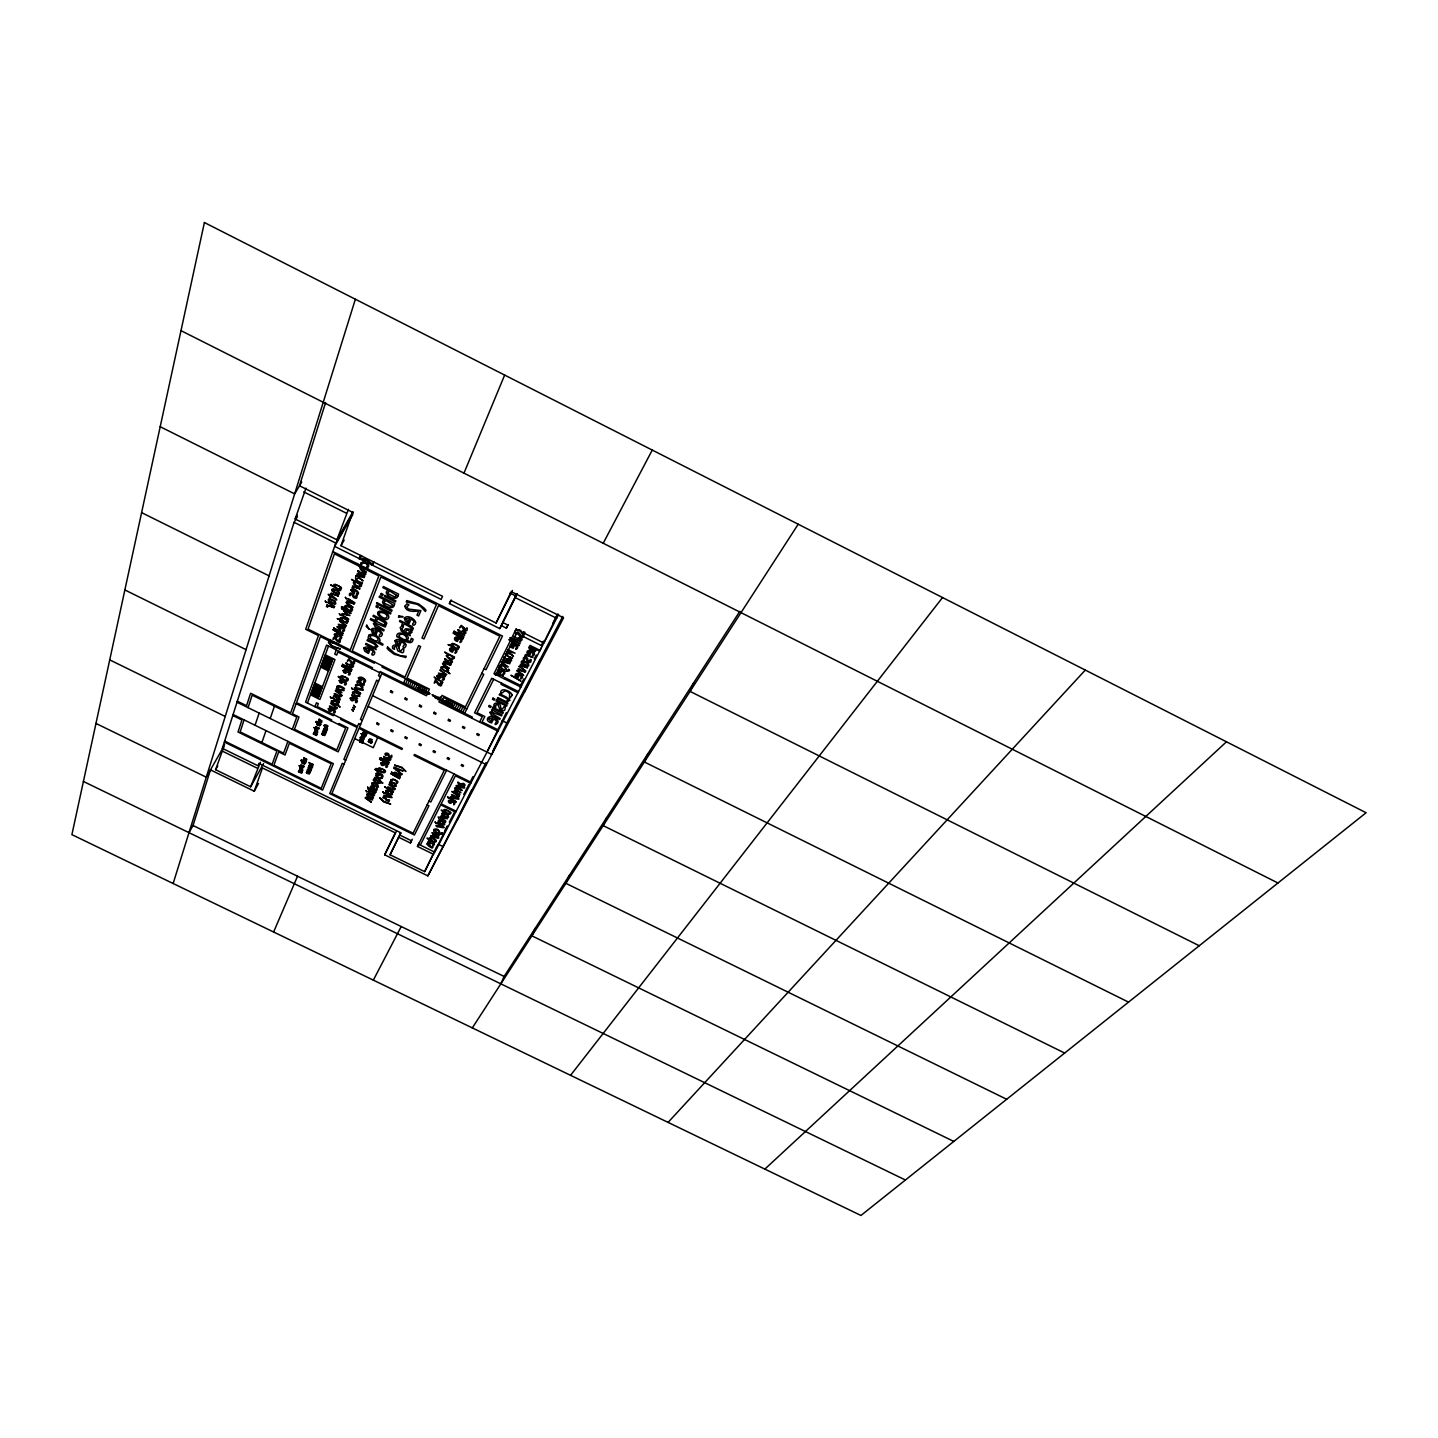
<?xml version="1.0" encoding="UTF-8"?>
<svg xmlns="http://www.w3.org/2000/svg" width="1438" height="1438" viewBox="0 0 1438 1438"><rect width="100%" height="100%" fill="white"/><g stroke="black" fill="none" stroke-linecap="round" stroke-linejoin="round"><path stroke-width="1.5" d="M324.125 725.579C332.897 728.275 324.089 722.901 324.107 725.597M440.28 817.413L441.808 816.658L441.142 815.634L447.56 818.779L438.159 816.964L439.201 819.444L440.621 818.851L445.546 822.554L445.672 820.828L441.089 817.916M173.135 883.507L355.366 299.23M189.007 832.656L193.034 825.52L210.469 769.887L254.238 791.224L258.516 783.458M325.599 402.514L299.499 485.774L352.741 512.395L340.986 545.685L442.527 596.303L441.16 599.43L334.641 546.35L352.831 514.498M263.567 763.506L250.661 786.802L215.592 769.69L223.825 746.879M447.38 826.149L424.659 871.644L390.04 854.765L398.56 837.222L410.423 843.01L411.52 840.799L399.638 834.993L400.735 832.746L258.84 763.398L258.013 765.789L222.369 748.371L294.089 522.318L297.396 516.727M353.011 511.676L336.923 539.825L295.149 518.992L305.97 488.129M528.141 664.572L527.89 665.075A1.833 1.079 26 0 1 526.937 665.345L522.785 663.278A1.815 1.061 26 0 1 522.461 662.379L522.713 661.857A1.815 1.061 26 0 1 523.576 661.75M244.083 719.881L240.164 731.888L283.592 753.153L287.906 741.361M248.073 707.658L252.153 695.201L296.767 717.113L292.291 729.354M255.047 725.255L259.146 713.086M261.896 742.529L266.012 730.63M270.2 718.515L274.478 706.166M250.661 786.802L260.44 762.284M352.921 513.096L335.773 543.097L305.683 629.287L318.445 635.596L290.638 712.889L250.625 693.242L246.563 705.716L237.324 701.187M336.923 539.825L348.409 509.358M254.238 791.224L262.453 767.946L395.234 832.836L384.683 854.819L427.877 875.886L563.588 617.801L511.191 591.611L496.092 623.014L450.777 600.419L449.411 603.547L499.759 628.622L515.972 596.051L510.005 593.067M357.433 563.48L357.145 564.253C362.017 565.44 356.912 570.94 366.348 572.162L360.525 567.633A2.373 1.384 29.6 0 1 361.046 566.896L367.697 568.585M359.176 558.753L360.884 555.374L359.248 558.771L366.348 560.245A9.257 5.41 29.6 0 1 369.207 562.06L372.136 565.206M307.444 703.02L328.529 646.004M336.636 643.181L330.722 642.696A2.373 1.312 29 0 1 329.662 641.69C330.848 635.362 329.787 644.727 334.712 642.247M337.822 643.739L339.152 644.386M314.958 706.723L316.432 702.769L318.319 703.703L317.223 706.597L357.523 726.424L358.709 723.566L360.579 724.5M318.032 698.544L333.041 658.64M336.33 649.868L334.73 654.128L336.69 655.099L337.858 651.971L379.758 672.696M372.55 564.289L372.208 565.224L373.898 561.863L372.55 564.289L366.618 559.508L359.536 557.8M331.207 720.905L331.603 719.863L296.534 702.625L320.404 636.567L374.275 663.206L374.725 662.091M333.652 714.668L333.239 715.711L305.575 702.104L326.57 645.051L372.442 667.717L371.975 668.85M338.667 724.572L339.08 723.53L347.942 727.898L338.182 751.858L237 702.229M341.148 718.353L340.734 719.395L357.109 727.448L343.88 759.408L345.713 760.307M382.544 665.956L382.077 667.088L426.942 689.269L424.947 693.673L380.225 671.582L378.5 675.752L380.441 676.723M273.615 932.004L297.54 876.227M463.971 473.138L504.648 375.084M362.861 730.522L366.87 733.182L365.863 731.996M693.673 682.834L690.042 691.39L1199.238 945.755M647.927 753.692L644.368 761.996L1128.524 1002.124M377.655 737.568L373.269 747.706L354.719 738.593M403.575 683.122L405.498 678.664M606.674 817.575L603.187 825.646L1064.659 1053.047M405.516 684.075L407.457 679.635M407.457 685.045L409.399 680.587M569.286 875.49L565.871 883.327L1006.69 1099.279M409.399 685.998L411.358 681.558M535.242 928.229L531.898 935.85L953.807 1141.43M411.34 686.969L413.299 682.529M413.281 687.921L415.258 683.481M500.837 983.844L504.109 976.456L739.815 611.348M415.223 688.874L417.2 684.452M417.182 689.845L419.141 685.423M419.123 690.797L421.1 686.375M421.064 691.768L423.042 687.346M423.006 692.721L425.001 688.299M432.173 694.68C434.707 694.446 433.665 698.616 432.353 694.752M441.178 682.87L441.502 681.63L436.846 679.203L435.301 679.958L435.876 678.718L434.168 677.046L442.868 682.187L442.239 683.392L440.441 682.816L440.226 685.117L436.685 681.019L434.761 681.109L434.276 683.122C437.943 679.922 435.84 684.668 440.567 685.926A2.984 1.672 27.1 0 0 441.52 685.441L441.772 683.481M445.295 703.757L447.362 699.371M447.236 704.71L449.303 700.342M449.177 705.663L451.262 701.295M451.119 706.615L453.204 702.247M453.042 707.586L455.145 703.218M454.983 708.539L457.086 704.171M541.209 647.891L539.645 651.09L536.59 649.563L534.792 651.648L530.856 650.282L528.681 647.711L530.047 645.392L540.023 650.371M418.566 844.232L434.815 852.177L542.288 646.021L557.764 614.044M492.946 750.942L500.46 735.285M520.898 687.058L493.989 673.703L516.116 629.161L543.852 643.002L558.591 614.439M562.761 616.399L506.841 722.955L491.742 754.429L372.568 695.65M524.385 692.361L539.843 660.078M456.925 709.491L459.028 705.141M401.22 926.539L373.341 980.141M486.997 752.092L506.284 712.691M427.877 875.886L486.044 762.589M457.014 820.451L471.7 789.911M458.866 710.462L460.969 706.094M424.659 871.644L437.116 845.886M499.759 628.622L517.069 593.696M516.817 593.552L502.725 622.492L507.884 625.063L506.374 628.136L501.233 625.566M460.789 711.415L462.91 707.065M462.73 712.367L464.851 708.017M523.738 634.841L524.96 632.361L523.576 631.677C522.048 645.069 518.884 625.404 515.721 634.571C521.023 630.383 516.494 636.728 522.336 637.519A3.128 1.851 26.4 0 0 523.396 636.98L523.738 634.841L522.336 634.194M464.672 713.32L483.761 674.332L481.766 673.344M433.665 854.37L417.451 846.443L419.285 842.668M410.423 843.01L412.275 839.253M516.332 628.694L514.588 632.235L542.288 646.021M398.56 837.222L400.537 833.231M390.04 854.765L400.843 833.051M506.374 628.136L508.117 624.613M471.862 718.227L472.401 717.149L441.43 701.834L443.479 697.448L466.793 708.988M384.683 854.819L396.475 831.164M446.607 770.247L430.807 802.027L428.991 801.146M493.701 679.275L477.039 712.691L484.804 716.537L482.072 721.93L498.483 730.037M495.984 674.692L516.637 633.241M496.092 623.014L512.395 590.425M479.591 722.056L482.305 716.663L474.558 712.817L491.706 678.287L518.525 691.588M417.451 846.443L454.048 773.896M501.646 683.212L501.071 684.344L517.932 692.721M503.965 678.646L504.54 677.496L521.491 685.908M420.327 845.095L440.711 804.831L455.666 812.164M449.411 603.547L451.226 600.059M445.115 830.229L447.146 826.329M449.321 822.141L454.48 812.236M463.755 794.405L468.914 784.501M470.963 780.546L473.03 776.592M519.729 686.825L523.881 678.88M534.235 658.981L536.302 655.009M541.479 645.051L543.546 641.078M552.857 623.175L556.991 615.23M603.223 543.258L652.259 450.058M340.986 545.685L344.185 540.059M215.592 769.69L217.785 765.825M222.369 748.371L224.58 744.471M223.681 746.717L206.299 777.203L95.969 723.44M295.149 518.992L297.342 515.253M301.746 482.018L294.664 493.881L160.193 426.709M517.087 630.491L519.639 629.772M472.329 1027.9L798.216 524.223M367.103 794.046L366.834 794.693A2.804 1.438 26.8 0 0 367.319 795.861L372.298 798.288A2.822 1.438 26.8 0 0 373.467 797.946L372.837 795.681L368.29 793.686M389.896 782.128L389.59 782.793A2.858 1.492 26.7 0 0 390.075 783.98L395.126 786.46A2.858 1.492 26.6 0 0 396.331 786.083L395.72 783.782L391.1 781.751M570.562 1075.318L942.537 597.543M668.077 1122.377L1085.295 670.072M764.854 1169.094L1226.47 741.792M319.074 719L319.218 720.348A1.923 1.025 28.2 0 1 319.038 719.755L322.022 721.157L319.47 719.377M303.975 757.646L304.119 758.922A1.869 0.953 27.9 0 1 303.957 758.365L306.923 759.57L304.353 758.006M360.596 556.362L361.945 556.272M439.615 820.361L444.162 822.374L444.702 824.603A2.822 1.456 25.7 0 1 443.497 824.945L438.518 822.5A2.804 1.456 25.7 0 1 438.069 821.35L438.392 820.721A2.804 1.456 25.7 0 1 439.507 820.541M334.065 589.634L338.2 591.701M523.666 661.588L527.8 663.655A1.833 1.079 26 0 1 528.07 664.716M193.034 825.52L504.109 976.456M83.404 781.463L905.419 1180.005M109.719 659.88L225.245 716.466M371.579 788.33C367.337 785.651 375.264 784.735 374.365 788.527C376.037 791.691 377.313 785.004 377.062 789.929A2.732 1.42 26.8 0 1 376.217 790.343C373.628 791.206 371.849 783.476 371.597 788.294M438.284 844.268L442.185 846.173M224.67 741.091L272.142 764.297L276.905 751.031L238.025 731.996L241.926 720.007L232.776 715.513M224.364 742.062L322.615 790.109L333.382 763.65L233.1 714.506M221.596 750.762L257.186 768.144M471.215 782.344L414.504 754.447L414.018 755.453L444.252 770.319L413.083 833.213L331.908 793.524L358.979 728.365L401.921 749.486L402.37 748.479L359.41 727.34L381.717 673.649L426.385 695.74L429.387 689.126L406.972 678.035L420.651 646.579L418.656 645.59L405.013 677.064L352.22 650.947L380.89 576.98L436.415 604.643L421.981 637.951L423.976 638.939L438.464 605.65L499.867 636.243L465.391 706.921L442.041 695.381L438.967 701.96L497.925 731.115M470.711 783.333L455.397 775.801L441.178 803.878L456.17 811.23M386.175 755.543C381.807 752.757 390.004 751.75 389.033 755.705C390.759 759.012 392.107 752.02 391.801 757.179A2.804 1.492 27 0 1 390.92 757.592C388.224 758.491 386.498 750.456 386.193 755.507M344.077 764.207L342.262 763.326L329.733 793.596L414.414 834.993L428.919 805.801L427.104 804.921M325.276 654.811L334.982 659.611L319.919 699.461L310.482 694.824M378.589 681.163L376.648 680.192L360.435 719.413L362.304 720.33M324.844 655.944L332.609 659.772M324.431 657.058L332.196 660.887M324.017 658.191L331.765 662.019M323.604 659.305L331.351 663.134M323.191 660.437L330.938 664.248M322.777 661.552L330.506 665.363M322.364 662.666L330.093 666.477M321.95 663.781L329.679 667.591M321.537 664.895L329.248 668.706M321.123 666.01L328.835 669.802M320.728 667.106L328.421 670.917M368.11 706.382L486.35 764.657M314.85 683.014L322.472 686.753M124.872 589.957L246.078 649.67M314.455 684.093L322.058 687.831M314.041 685.171L321.645 688.91M313.646 686.25L321.249 689.988M313.25 687.328L320.836 691.067M312.855 688.407L320.44 692.145M312.459 689.485L320.045 693.206M312.064 690.546L319.631 694.284M311.669 691.624L319.236 695.345M311.273 692.685L318.823 696.405M310.878 693.763L318.427 697.484M141.607 512.629L269.086 575.865M502.15 720.636L506.841 722.955M332.825 551.527L502.491 636.045L486.008 669.731L484.013 668.742M303.742 491.886L346.234 513.132M514.894 597.417L556.722 618.322M294.089 522.318L335.773 543.097M180.99 330.65L1277.951 883.004M520.772 630.365L521.563 633.241M367.032 794.207A2.804 1.438 26.8 0 1 368.2 793.866M389.806 782.308A2.858 1.492 26.7 0 1 391.01 781.93M333.993 589.814A1.833 1.043 29.6 0 0 333.149 590.101L333.005 590.479A1.833 1.043 29.6 0 0 333.418 591.413L337.571 593.463A1.833 1.043 29.6 0 0 338.451 593.175L338.649 592.636A1.833 1.043 29.6 0 0 338.146 591.845M352.598 595.53L353.478 597.543L355.923 598.316A3.092 1.762 29.3 0 0 356.876 597.759L357.001 595.62C355.635 593.57 355.348 600.401 353.838 595.709C354.341 592.69 348.14 591.611 349.434 595.422C350.566 597.201 351.321 591.126 352.598 595.53M394.246 768.593L393.778 767.317A1.995 1.043 26.8 0 1 394.821 767.209L403.125 771.074L394.246 768.593M436.936 675.986C438.284 681.163 441.071 676.076 442.85 677.28A2.175 1.222 27.1 0 1 443.425 678.269C440.262 680.587 445.025 681.235 444.378 677.963C443.138 675.842 438.536 673.164 436.936 675.986M459.189 796.149C458.434 801.433 444.144 790.073 456.745 796.778C463.018 796.382 440.909 785.508 459.189 796.149M498.249 670.845L499.813 672.571L500.909 670.378L498.249 670.845M516.871 670.701L523.666 675.357L518.129 671.043A2.301 1.33 26 0 1 518.741 670.36L525.355 672.103L518.183 668.526L518.615 669.623L516.871 670.701M351.537 661.552C352.993 665.938 353.263 659.575 354.575 661.534L354.449 663.511A2.966 1.636 28.5 0 1 353.532 663.996C348.841 662.756 350.728 657.993 347.295 661.228L348.679 658.91L351.537 661.552M399.171 648.268C400.267 655.656 402.316 646.543 403.88 648.915L403.593 651.971A4.512 2.552 28 0 1 402.173 652.744L397.841 650.929L396.187 646.435L394.174 646.92L394.551 649.383L392.628 648.484C390.992 643.433 398.937 644.368 399.171 648.268M454.3 803.213C451.784 807.832 458.578 801.326 451.892 800.535C450.777 799.834 447.793 799.708 448.386 801.721C450.507 805.765 451.82 800.714 453.761 802.35A2.013 1.061 25.7 0 1 454.3 803.213M519.046 666.459L525.859 671.115L520.322 666.783A2.301 1.348 26 0 1 520.916 666.118L527.566 667.843L520.376 664.266L520.808 665.381L519.046 666.459M355.528 685.225L355.689 686.303C356.588 686.681 358.511 683.014 361.441 686.771A1.869 1.025 28.1 0 1 361.837 687.652C359.105 688.982 363.059 690.15 362.861 687.598A2.966 1.618 28.1 0 0 362.017 686.232L357.667 684.093L355.528 685.225M360.039 682.996L360.866 684.83L363.203 685.584A2.93 1.6 28.1 0 0 364.102 685.099L364.245 683.176C362.951 681.253 362.646 687.472 361.226 683.176C361.657 680.48 355.905 679.347 357.037 682.834C358.098 684.488 358.835 678.952 360.039 682.996M360.812 742.17C365.54 745.639 359.374 739.204 359.949 742.35A1.923 1.007 27.5 0 1 359.788 741.774L360.812 742.17M455.882 651.306C452.233 655.872 460.502 651.324 454.911 649.005C450.903 645.033 446.463 650.677 452.503 652.205L453.851 649.311L455.289 650.282A2.211 1.276 27.3 0 1 455.882 651.306M360.83 563.175L360.992 564.415C361.963 564.864 363.94 560.478 367.193 564.757A2.013 1.186 29.6 0 1 367.625 565.763C364.659 567.399 368.991 568.549 368.721 565.655A3.2 1.869 29.6 0 0 367.822 564.109L363.131 561.773L360.83 563.175M460.843 640.539C457.14 645.177 465.517 640.557 459.872 638.202C455.846 634.212 451.352 639.928 457.446 641.474L458.794 638.526L460.25 639.515A2.229 1.294 27.3 0 1 460.843 640.539M394.084 605.452C392.754 611.797 377.098 602.576 384.557 599.826L379.147 597.13L379.578 596.015L394.749 603.565L394.084 605.452M429.782 693.709C424.677 695.525 430.411 693.458 427.967 692.163A2.121 1.186 27.1 0 1 428.884 692.577L429.782 693.709M397.913 595.997C396.564 602.432 380.782 593.121 388.332 590.335L382.868 587.621L383.317 586.488L398.578 594.092L397.913 595.997M434.42 844.034C434.006 846.443 431.22 845.418 433.449 843.836A1.941 0.989 25.6 0 0 432.928 843.01C423.491 846.335 428.991 835.676 434.42 844.034M510.975 645.32L512.557 647.1L513.69 644.835L510.975 645.32M495.445 705.429L495.858 707.28L493.953 706.4C492.605 701.151 501.431 702.769 500.568 706.957C502.293 713.482 503.552 704.099 505.367 706.975L504.882 709.887A4.458 2.534 25.9 0 1 503.39 710.606C497.674 712.511 499.849 701.241 495.445 705.429M515.9 675.033L517.446 676.759L518.579 674.566L515.9 675.033M385.636 798.683L385.959 800.265L388.566 801.361A2.732 1.402 26.6 0 0 389.41 800.984C389.68 797.515 387.02 802.71 385.33 797.245C380.818 796.598 382.903 798.45 385.636 798.683M404.887 606.261C405.893 612.229 414.288 611.635 418.782 610.862L416.966 615.14L418.638 615.967L420.921 610.593L408.572 609.101L406.684 607.07L408.949 604.859L406.882 603.834L404.887 606.261M446.553 702.014C441.448 703.829 447.29 701.744 444.755 700.468A2.121 1.186 26.8 0 1 445.654 700.881L446.553 702.014M527.674 652.061L529.256 653.823L530.424 651.576L527.674 652.061M430.178 845.544C430.645 849.984 433.701 842.866 432.784 847.629A2.66 1.348 25.6 0 1 431.921 847.989C426.637 845.544 424.318 840.763 430.178 845.544M390.92 779.899C391.873 783.458 392.484 777.023 395.881 780.834C397.301 782.362 395.648 785.238 397.913 782.182A2.804 1.474 26.6 0 0 397.122 780.942L392.987 778.929L390.92 779.899M505.385 654.02L506.859 655.944L512.629 657.957C503.642 656.519 506.967 650.21 513.474 656.267L507.92 651.738L515.056 653.158L507.812 649.563L508.261 650.677L506.571 651.72L507.38 653.068L505.385 654.02M524.331 658.748L524.6 660.06L523.27 659.449C522.354 655.764 528.537 656.789 527.872 659.79C529.004 664.392 529.957 657.777 531.215 659.772L530.856 661.84A3.074 1.815 26 0 1 529.795 662.361C525.769 663.727 527.44 655.746 524.331 658.748M496.559 721.804C490.969 728.095 503.354 722.002 495.229 718.569C489.603 712.924 482.737 720.636 491.598 722.972L493.647 718.964L495.733 720.348A3.218 1.798 25.9 0 1 496.559 721.804M509.735 700.234L507.183 702.157L507.83 703.739L497.314 698.526L497.836 697.52L505.691 701.42C512.305 699.623 500.37 695.525 499.202 694.824L499.705 693.817L506.553 697.214L509.735 700.234M420.345 689.072C418.853 692.936 414.737 684.039 420.345 689.072M503.821 672.822C499.975 677.28 508.513 672.93 502.905 670.539C499.004 666.621 494.312 672.121 500.388 673.703L501.826 670.845L503.264 671.816A2.211 1.276 26.3 0 1 503.821 672.822M516.655 647.352C512.665 651.971 521.437 647.477 515.739 644.997C511.766 640.971 506.949 646.651 513.15 648.268L514.624 645.303L516.08 646.291A2.247 1.33 26.4 0 1 516.655 647.352M464.097 627.669C464.654 632.792 466.307 626.501 467.35 628.1L467.08 630.221A3.092 1.815 27.4 0 1 466.056 630.779C460.304 630.024 464.618 623.679 459.513 627.849L461.185 625.368L464.097 627.669M512.126 695.219C507.344 702.175 510.418 695.776 509.465 693.458C504.037 687.382 502.779 694.608 500.712 693.224C499.993 687.184 508.764 690.42 510.957 693.116A4.566 2.624 26 0 1 512.108 695.219M419.788 688.784L417.937 688.137L419.788 688.784M437.386 697.502C435.858 701.349 431.813 692.487 437.386 697.502M521.491 677.01C517.554 681.468 526.2 677.154 520.592 674.728C516.709 670.809 511.91 676.273 518.022 677.873L519.495 675.033L520.933 676.004A2.211 1.294 26 0 1 521.491 677.01M454.031 658.209L452.287 659.557L447.775 657.795L446.211 655.71L447.829 654.542L444.594 652.079L454.534 657.004L454.031 658.209M411.34 639.317L410.19 641.438L406.577 640.323C413.964 636.171 395.504 628.442 396.87 636.782C400.016 637.16 412.167 648.035 413.137 639.191L411.25 638.256L411.34 639.317M533.372 654.074C529.292 658.676 538.172 654.254 532.473 651.738C528.519 647.729 523.612 653.373 529.831 654.991L531.359 652.043L532.815 653.032A2.247 1.33 26 0 1 533.372 654.074M448.89 702.984C442.005 703.344 453.401 705.051 447.146 702.193A2.013 1.114 26.8 0 1 448.045 702.391L448.89 702.984M452.718 705.087C451.137 708.916 447.182 700.072 452.718 705.087M436.828 697.214L434.977 696.567L436.828 697.214M452.161 704.782L450.31 704.135L452.161 704.782M327.576 606.818C324.107 606.8 329.248 604.949 326.821 604.859L334.227 607.681L328.889 605.883L327.576 606.818M331.747 595.206C328.241 595.188 333.436 593.301 330.992 593.211L338.451 596.051L333.077 594.254L331.747 595.206M335.971 599.502C339.458 602.127 331.459 593.678 328.134 594.379L329.931 596.141L329.446 597.489L330.452 597.974L330.938 596.644L335.971 599.502M441.933 832.782C439.237 836.539 440.352 826.778 433.988 829.349A3.164 1.636 25.7 0 0 433.827 830.607C432.173 834.004 446.247 835.55 441.933 832.782M353.245 588.088C349.686 588.088 354.97 586.183 352.49 586.075L360.039 588.951L354.593 587.135L353.245 588.088M355.528 689.179C348.427 684.326 376.307 693.044 355.528 689.179M363.508 739.851L361.657 737.442C368.398 741.9 359.824 734.962 361.19 737.209L359.913 737.55L360.489 738.88L363.508 739.851M369.764 739.581C367.571 737.478 376.738 741.217 369.764 739.581M385.096 622.87L384.306 624.308L385.923 625.099L386.822 623.175L385.492 621.378L373.413 615.23L372.981 616.309L376.073 617.837L375.282 619.832L376.792 620.569L377.565 618.592L385.096 622.87M374.311 793.219C378.877 795.645 364.227 785.49 368.919 790.289L368.47 791.331L369.818 790.72L374.311 793.219M508.71 669.335C505.673 674.674 507.416 661.84 499.741 665.435A3.577 2.067 26.3 0 0 499.489 667.034L498.842 667.574C500.478 672.768 512.971 671.582 508.71 669.335M384.845 796.508C378.284 792.086 404.114 800.409 384.845 796.508M302.142 770.409L300.668 770.409L302.142 770.409M339.494 640.521C338.002 643.793 333.958 632.361 333.059 639.551C336.528 636.207 334.569 641.114 339.35 642.373A2.984 1.672 28.9 0 0 340.249 641.851L340.357 639.82L339.044 639.173L339.494 640.521M411.627 628.047L410.819 629.485L412.436 630.293L413.371 628.37L412.059 626.555L399.944 620.389L399.494 621.468L402.604 622.996L401.777 624.991L403.287 625.728L404.114 623.75L411.627 628.047M305.899 760.63L304.425 760.612L305.899 760.63M339.476 698.455C338.02 701.474 334.155 690.761 333.274 697.466C336.528 694.482 334.82 698.922 339.35 700.18A2.876 1.546 28.2 0 0 340.213 699.713L339.044 697.196L339.476 698.455M317.043 732.499L315.533 732.499L317.043 732.499M321.034 722.11L319.506 722.128L321.034 722.11M300.74 765.214C296.12 769.024 310.662 766.742 300.74 765.214M315.659 727.035C310.86 731.133 325.941 728.509 315.659 727.035M364.587 573.672L363.203 574.841L361.172 573.834L362.628 572.36L364.587 573.672M352.31 665.632L351.016 666.657C346.81 666.064 351.411 662.774 352.31 665.632M307.373 769.905L307.139 771.361L310.087 772.979L307.534 771.038L310.59 771.721L307.912 770.085L310.968 770.75L307.373 769.905M308.397 767.263L308.145 768.737L311.129 770.355L308.559 768.413L311.615 769.096L308.936 767.443L311.992 768.126L308.397 767.263M426.008 692.703L424.605 691.642L426.008 692.703M368.811 635.29L368.074 638.041L382.58 645.231L383.011 644.188L378.751 641.528A4.494 2.534 28.5 0 0 380.063 640.503C379.74 636.261 372.19 632.414 368.811 635.29M322.669 731.385L322.4 732.931L325.437 734.602L322.813 732.589L325.959 733.272L323.226 731.565L326.372 732.248L322.741 731.259M323.748 728.599L323.478 730.144L326.534 731.816L323.909 729.803L327.055 730.486L324.305 728.778L327.469 729.461L323.748 728.599M431.598 836.988C425.181 832.692 450.705 840.924 431.598 836.988M436.918 826.616C430.429 822.266 456.241 830.553 436.918 826.616M336.834 686.681C338.2 688.766 335.917 687.741 336.061 689.665C340.285 693.655 346.145 693.871 337.409 690.024C353.91 690.887 334.209 691.049 339.152 686.573C351.933 693.296 338.056 682.511 336.834 686.681M356.049 575.811C354.827 578.759 355.438 582.102 362.124 583.397L362.412 582.642C353.622 581.347 356.193 574.607 363.077 580.862L357.307 576.207L364.317 577.555L357.001 573.924L357.523 575.074L356.049 575.811M442.778 701.007L441.394 699.947L442.778 701.007M332.322 701.492C338.919 709.653 338.505 699.12 332.322 701.492M360.255 585.212L360.021 585.985A1.923 1.114 29.4 0 1 359.176 586.309C352.454 585.751 354.197 578.633 360.255 585.212M451.442 798C444.773 793.524 471.394 801.955 451.442 798M301.225 765.501L303.616 766.598L301.279 765.411M334.712 585.787C341.777 594.973 341.507 582.911 334.712 585.787M457.122 786.892C450.4 782.362 477.326 790.846 457.122 786.892M352.544 692.523C353.892 694.608 351.591 693.583 351.717 695.507C355.959 699.479 361.819 699.695 353.083 695.848C369.638 696.747 349.847 696.837 354.88 692.415C367.661 699.138 353.784 688.389 352.544 692.523M316.144 727.322L318.625 728.455L316.198 727.233M341.435 588.304L340.429 590.623L330.614 584.889L333.742 586.434A3.685 2.103 29.7 0 1 333.85 584.763A3.182 1.815 29.7 0 1 335.126 584.295L340.842 587.01A2.606 1.492 29.6 0 1 341.435 588.304M341.435 618.753C348.356 627.669 348.104 616.039 341.435 618.753M345.821 606.944C352.795 615.967 352.562 604.158 345.821 606.944M410.154 631.731L408.05 633.367L405.067 631.893L407.296 629.826L410.154 631.731M348.032 621.234L347.025 623.481L337.139 618.574L340.482 619.383A3.613 2.031 29.1 0 1 340.572 617.765A3.11 1.762 29.2 0 1 341.831 617.333L347.439 619.994A2.552 1.438 29.1 0 1 348.032 621.234M389.716 759.03L388.44 759.911C384.431 759.318 388.889 756.424 389.716 759.03M352.472 609.442L351.447 611.725L341.489 606.764L344.85 607.591A3.649 2.067 29.2 0 1 344.958 605.955A3.146 1.78 29.3 0 1 346.234 605.506L351.879 608.184A2.57 1.456 29.2 0 1 352.472 609.442M370.357 636.261L370.411 637.933C379.938 645.662 380.675 636.171 371.885 635.488A2.714 1.528 28.5 0 0 370.573 635.902L370.357 636.261M496.613 675.159C492.982 675.015 498.573 673.433 496.02 673.254L503.48 676.094L498.087 674.278L496.613 675.159M353.442 582.839C353.712 586.848 362.196 589.059 361.729 584.457L351.573 579.406L354.916 581.959L353.442 582.839M341.831 677.028C348.535 685.423 348.23 674.566 341.831 677.028M380.153 782.793L376.666 783.351L373.197 780.169L374.096 778.623L382.975 782.973L380.153 782.793M329.518 600.077L329.464 600.365A1.815 1.025 29.6 0 0 329.877 601.282L334.011 603.331A1.815 1.043 29.5 0 0 334.856 603.043L335.054 602.504A1.815 1.043 29.5 0 0 334.623 601.569L330.506 599.538A1.833 1.043 29.6 0 0 329.662 599.826L329.518 600.077M348.194 679.437C347.942 685.333 331.998 672.822 340.896 677.604A3.487 1.905 28.4 0 1 341.004 676.094A3.002 1.636 28.4 0 1 342.226 675.698L347.637 678.269A2.463 1.348 28.4 0 1 348.194 679.437M392.52 604.661L392.161 605.811A2.858 1.654 28.7 0 1 390.848 606.279L384.719 603.385A2.175 1.258 28.8 0 1 384.09 602.127L386.103 600.581L392.52 604.661M302.663 770.606C298.583 771.253 298.547 767.748 302.663 770.606M306.438 760.81C302.304 761.439 302.286 757.952 306.438 760.81M338.541 703.847L338.469 704.171A2.858 1.528 28.2 0 1 337.66 704.782L340.141 707.083L331.459 702.05A3.361 1.798 28.2 0 1 331.531 700.594L335.539 701.043L338.541 703.847M396.331 595.206L395.953 596.375A2.876 1.672 28.8 0 1 394.641 596.842L388.476 593.93A2.193 1.276 28.9 0 1 387.847 592.654L389.878 591.09L396.331 595.206M399.225 634.967L399.243 636.674C411.286 645.914 406.523 630.958 399.225 634.967M312.064 766.76L309.565 765.681L312.064 766.76M317.6 732.679C313.376 733.47 313.358 729.677 317.6 732.679M328.475 599.556L328.385 600.006A3.164 1.798 29.5 0 0 328.96 601.444L334.551 604.23A3.164 1.798 29.5 0 0 335.827 603.69L335.072 600.886L329.967 598.639A3.2 1.815 29.6 0 0 328.691 599.179L328.475 599.556M332.016 589.67L331.926 590.119A3.182 1.815 29.6 0 0 332.502 591.575L338.128 594.379A3.2 1.815 29.6 0 0 339.422 593.84L338.649 591L333.526 588.735A3.218 1.833 29.6 0 0 332.232 589.274L332.016 589.67M321.591 722.307C317.672 724.482 316.522 718.605 321.591 722.307M525.931 656.519C522.246 656.429 527.908 654.703 525.337 654.56L532.959 657.454L527.44 655.602L525.931 656.519M309.098 765.447L312.495 767.101L309.098 765.447M357.9 570.922L358.583 573.313L364.713 576.494L364.227 575.362L365.755 574.391A2.481 1.438 29.5 0 0 365.468 573.097L365.198 572.755A2.804 1.636 29.5 0 0 363.94 571.857C358.368 574.104 360.183 570.347 357.9 570.922M451.208 661.588L449.77 662.63C445.403 662.037 450.364 658.64 451.208 661.588M301.998 772.35L301.567 773.231L298.385 771.667L301.423 772.296L298.888 770.337L301.998 772.35M309.727 763.848L312.819 766.005L310.266 764.027L313.358 764.657L308.864 762.464L309.727 763.848M346.019 663.026C346.109 666.855 352.616 669.389 353.424 666.297A2.337 1.294 28.5 0 0 353.155 665.129L352.885 664.823A2.642 1.456 28.5 0 0 351.699 663.996C346.576 665.83 348.086 662.612 346.019 663.026M346.216 602.36L347.295 604.409L353.083 607.393L347.367 603.007A2.301 1.312 29.3 0 1 347.888 602.306L354.359 603.996L347.169 600.419L347.69 601.551L346.216 602.36M464.618 632.54L463.144 633.637L461.131 632.63L462.712 631.246L464.618 632.54M316.881 734.548L316.432 735.483L313.142 733.865L316.288 734.494L313.682 732.445L316.881 734.548M204.394 222.531L71.9 834.651L860.931 1215.47L1366.1 812.74L204.394 222.531M300.254 767.892L300.973 768.737L300.254 767.892M302.178 762.841L302.915 763.704L302.232 762.751M346.414 625.602L344.886 626.68L345.408 627.777L338.325 624.272L345.138 625.512L339.548 620.946L346.414 625.602M379.362 613.325L379.273 613.756A2.732 1.564 28.7 0 0 379.866 615.14C387.074 622.996 391.064 613.271 380.908 612.516A2.75 1.582 28.7 0 0 379.596 612.965L379.362 613.325M302.699 769.024L299.805 767.676L302.699 769.024M379.362 769.006C385.743 776.718 385.492 766.921 379.362 769.006M304.64 763.991L301.818 762.482L304.64 763.991M335.342 634.805L336.923 636.782L337.732 634.589L335.342 634.805M379.219 782.308C378.536 784.753 371.867 780.78 375.444 779.989L379.219 782.308M315.12 729.857L315.857 730.738L315.12 729.857M338.128 627.292L339.71 629.287L340.536 627.076L338.128 627.292M317.169 724.5C317.51 726.46 318.966 723.512 317.169 724.5M306.833 772.637L307.552 773.5L306.833 772.637M337.085 707.766C336.115 712.835 321.968 701.402 334.695 708.233C339.961 707.154 321.141 697.754 337.085 707.766M366.151 733.793L363.58 732.661L366.151 733.793M385.438 771.325C385.024 776.646 370.015 764.98 378.464 769.51A3.307 1.726 26.9 0 1 378.589 768.162A2.84 1.492 26.9 0 1 379.776 767.838L384.935 770.265A2.337 1.222 26.9 0 1 385.438 771.325M437.997 835.154L436.721 835.945C432.856 835.352 437.224 832.728 437.997 835.154M334.353 634.356C335.072 639.748 338.595 635.254 340.087 635.991A2.193 1.222 29 0 1 340.698 637.016C338.128 639.065 341.651 640.198 341.777 637.178C340.824 634.733 336.456 632.127 334.353 634.356M317.636 731.025L314.652 729.641L317.636 731.025M319.703 725.687L316.702 724.303L319.703 725.687M309.278 773.788L306.384 772.44L309.278 773.788M341.956 695.363C340.986 700.504 326.696 688.928 339.548 695.848C344.868 694.734 325.851 685.189 341.956 695.363M337.139 626.842L340.357 630.419L341.453 627.525L342.891 628.496A2.193 1.24 29 0 1 343.52 629.502C340.914 631.606 344.455 632.738 344.599 629.682C343.646 627.22 339.242 624.595 337.139 626.842M351.861 590.353L353.46 592.438L354.323 590.101L351.861 590.353M377.799 612.552L377.655 613.217A4.763 2.732 28.7 0 0 378.464 615.392C388.961 626.357 394.407 612.426 380.135 611.186A4.799 2.75 28.7 0 0 378.14 611.977L377.799 612.552M322.076 734.279L322.813 735.178L322.076 734.279M371.723 741.613L369.153 740.498L371.723 741.613M426.619 692.972C420.669 693.332 426.655 688.371 426.619 692.972M350.836 589.904L354.125 593.624L355.258 590.569L356.75 591.575A2.247 1.294 29.4 0 1 357.379 592.636C354.683 594.829 358.35 595.997 358.493 592.798C357.559 590.227 352.975 587.513 350.836 589.904M324.934 726.945L325.671 727.862L324.988 726.855M329.266 709.132L330.758 710.965L331.531 708.988L329.266 709.132M324.593 735.465L321.609 734.081L324.593 735.465M441.915 667.825C445.097 674.62 450.633 668.149 442.976 667.322A1.798 1.025 27.2 0 0 442.077 667.591L441.915 667.825M328.313 708.7C329.014 713.643 332.34 709.581 333.778 710.3A2.085 1.114 28.2 0 1 334.371 711.235C331.926 713.068 335.252 714.183 335.396 711.415C334.407 709.15 330.381 706.723 328.313 708.7M327.469 728.149L324.467 726.747L327.469 728.149M340.177 680.947L341.705 682.852L342.514 680.785L340.177 680.947M373.485 623.481L375.048 626.501L383.676 630.94L384.108 629.88L375.21 624.452A3.433 1.959 28.6 0 1 376.001 623.409L385.258 627.022L385.69 625.943L370.752 618.538L370.339 619.616L375.731 622.294L373.485 623.481M453.006 657.687L452.736 658.424A1.869 1.079 27.2 0 1 451.856 658.694C445.151 658.083 447.254 651.396 453.006 657.687M344.059 670.917L345.605 672.84L346.414 670.755L344.059 670.917M463.863 784.824L462.515 785.687C458.47 785.094 463.072 782.236 463.863 784.824M339.224 680.516C339.907 685.638 343.34 681.396 344.796 682.133A2.121 1.15 28.4 0 1 345.39 683.104C342.873 685.009 346.288 686.16 346.432 683.284C345.479 680.929 341.291 678.448 339.224 680.516M363.095 732.427L366.618 734.153L363.095 732.427M343.089 670.485C343.772 675.68 347.241 671.366 348.715 672.121A2.139 1.168 28.4 0 1 349.326 673.092C346.774 675.051 350.207 676.184 350.369 673.272C349.416 670.881 345.192 668.382 343.089 670.485M400.339 627.687L401.274 631.084L410.243 635.74L409.542 634.104L411.969 632.343A3.631 2.085 28.1 0 0 411.502 630.923L411.106 630.437A4.098 2.355 28.1 0 0 409.273 629.125L405.624 628.73L403.629 631.174L401.759 629.107L403.485 626.896L401.651 625.979L400.339 627.687M367.84 794.801C371.777 801.182 375.156 793.902 367.84 794.801M377.691 646.435L375.372 647.999L376.127 649.616L365.576 644.404L365.989 643.361L373.862 647.262C380.153 645.177 368.146 641.366 367.085 640.575L367.499 639.515L375.354 643.451L377.691 646.435M368.667 740.246L372.172 741.972L368.667 740.246M372.748 783.746C376.648 790.217 380.189 782.847 372.748 783.746M351.196 698.67L352.705 700.54L353.514 698.526L351.196 698.67M443.407 701.259C437.853 702.193 442.724 696.351 443.407 701.259M434.707 830.139C440.459 837.311 440.549 828.18 434.707 830.139M365.216 648.844L367.517 651.809L368.829 648.556L365.216 648.844M510.328 660.06L508.818 661.121L506.823 660.132L508.441 658.784L510.328 660.06M350.243 698.239C350.908 703.29 354.341 699.12 355.779 699.857A2.103 1.132 28 0 1 356.372 700.809C353.856 702.679 357.235 703.811 357.415 700.989C356.444 698.652 352.328 696.226 350.243 698.239M359.356 678.323L360.884 680.228L361.711 678.143L359.356 678.323M372.622 630.15L374.959 633.169L376.289 629.844L372.622 630.15M363.724 648.179L364.731 651.162L368.47 653.481L370.177 649.239L372.334 650.659A3.271 1.833 28.4 0 1 373.233 652.169C369.278 655.189 374.563 656.932 374.851 652.439C373.449 648.736 366.906 644.907 363.724 648.179M358.386 677.891C359.033 683.05 362.556 678.754 364.012 679.509A2.139 1.168 28.1 0 1 364.605 680.48C362.034 682.421 365.468 683.571 365.665 680.659C364.713 678.269 360.489 675.806 358.386 677.891M520.79 639.281L519.244 640.395L517.231 639.389L518.866 637.987L520.79 639.281M371.112 629.485L372.136 632.522L375.911 634.877L377.673 630.527L379.848 631.965A3.307 1.869 28.5 0 1 380.764 633.511C376.72 636.657 382.059 638.382 382.4 633.781C381.016 630.006 374.329 626.105 371.112 629.485M383.712 756.532C383.802 760.109 389.914 762.374 390.777 759.641A2.211 1.168 27 0 0 390.525 758.599L390.291 758.311A2.517 1.33 27 0 0 389.159 757.538C384.288 759.048 385.672 756.244 383.712 756.532M452.449 644.835C459.189 653.769 459.477 642.139 452.449 644.835M371.813 783.297L371.723 783.656A2.84 1.474 26.9 0 0 372.208 784.842L377.241 787.305A2.84 1.474 26.8 0 0 378.428 786.928L377.799 784.645L373.197 782.631A2.858 1.492 26.9 0 0 372.011 782.991L371.813 783.297M386.822 791.206C390.741 797.659 394.228 790.289 386.822 791.206M390.633 782.901C394.569 789.426 398.092 781.948 390.633 782.901M459.171 647.352L457.967 649.563L447.991 644.619L451.406 645.446A3.631 2.103 27.3 0 1 451.622 643.847A3.128 1.815 27.3 0 1 452.97 643.415L458.632 646.093A2.57 1.492 27.3 0 1 459.171 647.352M454.696 788.401L455.361 789.857L453.869 791.367L459.908 794.693L454.768 791.098L456.044 790.325L460.915 792.733L455.864 789.3L457.014 788.366C469.417 794.765 456.08 784.717 454.696 788.401M365.306 797.982L371.381 802.242L366.331 798.539A2.031 1.043 26.8 0 1 366.798 798.018L367.535 797.856C379.524 804.13 366.528 794.136 365.306 797.982M448.476 670.288L448.386 670.647A2.984 1.69 27.2 0 1 447.47 671.312L449.968 673.757L440.945 668.454A3.523 1.995 27.2 0 1 441.124 666.89L445.438 667.322L448.476 670.288M360.471 739.995C360.794 741.936 362.304 739.006 360.471 739.995M362.142 736.022C362.466 737.964 363.994 735.034 362.142 736.022M363.005 741.181L360.003 739.779L363.005 741.181M364.695 737.209L361.675 735.807L364.695 737.209M500.532 666.405C506.715 675.087 507.416 663.709 500.532 666.405M396.421 641.312L398.721 644.314L400.124 641.006L396.421 641.312M385.887 790.738L385.797 791.098A2.822 1.474 26.6 0 0 386.283 792.284L391.298 794.729A2.84 1.474 26.6 0 0 392.484 794.369L391.873 792.104L387.289 790.073A2.858 1.492 26.6 0 0 386.085 790.451L385.887 790.738M405.84 618.7L408.176 621.791L409.596 618.376L405.84 618.7M394.911 640.647L395.899 643.667L399.674 646.021L401.49 641.69L403.665 643.146A3.307 1.887 28.1 0 1 404.563 644.673C400.465 647.747 405.822 649.509 406.199 644.943C404.833 641.132 398.164 637.304 394.911 640.647M404.312 618.016L405.282 621.144L409.111 623.535L410.998 619.059L413.191 620.533A3.361 1.941 28.2 0 1 414.108 622.115C409.902 625.296 415.366 627.076 415.78 622.384C414.432 618.484 407.583 614.565 404.312 618.016M430.375 838.642C436.487 845.886 436.361 836.79 430.375 838.642M436.271 840.888C435.696 845.814 421.316 834.741 429.477 839.073A3.2 1.636 25.7 0 1 429.638 837.833A2.75 1.402 25.7 0 1 430.807 837.563L435.804 839.9A2.265 1.15 25.6 0 1 436.271 840.888M444.719 658.892L445.277 661.121L451.208 664.194L450.759 663.134L452.341 662.253A2.391 1.366 27.2 0 0 452.107 661.067L451.856 660.743A2.714 1.546 27.2 0 0 450.651 659.898C445.133 661.804 447.074 658.37 444.719 658.892M444.719 810.601C450.921 818.114 450.903 808.641 444.719 810.601M377.098 773.842L378.536 775.585L379.344 773.752L377.098 773.842M381.663 763.578L383.101 765.34L383.928 763.488L381.789 763.38M457.985 629.79L458.542 632.091L464.6 635.236L464.15 634.14L465.768 633.223A2.445 1.42 27.3 0 0 465.553 631.983L465.301 631.659A2.768 1.618 27.3 0 0 464.079 630.779C458.345 632.828 460.304 629.305 457.985 629.79M450.759 812.901C450.148 818.024 435.444 806.628 443.803 811.068A3.271 1.708 25.7 0 1 443.983 809.774A2.822 1.474 25.7 0 1 445.187 809.486L450.292 811.877A2.301 1.204 25.7 0 1 450.759 812.901M376.181 773.428C376.756 778.102 380.117 774.273 381.501 775.01A2.013 1.061 26.9 0 1 382.077 775.891C379.614 777.545 382.814 778.695 383.065 776.089C382.095 773.878 378.248 771.649 376.181 773.428M380.746 763.165C381.304 767.892 384.701 764.027 386.103 764.764A2.031 1.061 26.9 0 1 386.678 765.663C384.18 767.335 387.415 768.485 387.685 765.843C386.714 763.596 382.814 761.349 380.746 763.165M395.126 788.725C394.03 793.291 380.531 782.578 392.772 789.085C398.074 788.33 379.686 779.072 395.126 788.725M401.975 773.986C400.86 778.659 387.182 767.784 399.566 774.381C404.869 773.68 386.624 764.315 401.975 773.986M442.58 663.493L443.569 665.452L449.267 668.382L443.731 664.122A2.265 1.294 27.2 0 1 444.288 663.457L450.759 665.165L443.659 661.642L444.144 662.72L442.58 663.493M446.607 674.53L444.989 675.554L445.456 676.615L438.428 673.128L445.331 674.422L439.884 669.946L446.607 674.53M439.093 821.458C442.94 827.839 446.517 820.577 439.093 821.458M438.051 676.058L439.543 678.017L440.513 675.878L438.051 676.058M442.94 813.944C446.787 820.379 450.418 813.045 442.94 813.944M432.191 832.746C432.263 836.143 438.087 838.192 439.003 835.748A2.139 1.096 25.6 0 0 438.806 834.777L438.572 834.525A2.409 1.24 25.6 0 0 437.494 833.788C433.108 834.849 433.593 832.872 432.191 832.746M450.4 649.041L451.909 651.054L452.916 648.844L450.4 649.041M455.325 638.274L456.835 640.305L457.859 638.059L455.325 638.274M535.655 649.706L535.331 650.461A1.887 1.114 26 0 1 534.361 650.731L530.047 647.729L531.467 647.01L535.655 649.706M442.005 813.495L441.897 813.836A2.822 1.474 25.7 0 0 442.347 815.004L447.362 817.467A2.84 1.474 25.7 0 0 448.584 817.108L448.045 814.861L443.461 812.847A2.858 1.492 25.7 0 0 442.221 813.189L442.005 813.495M457.823 782.326C457.787 785.921 463.953 788.078 464.905 785.454A2.229 1.186 25.7 0 0 464.708 784.411L464.474 784.123A2.517 1.348 25.7 0 0 463.36 783.351C458.327 784.806 459.836 782.056 457.823 782.326M503.731 657.328L504.235 659.575L510.238 662.702L509.825 661.624L511.479 660.743A2.427 1.42 26.3 0 0 511.299 659.521L511.047 659.197A2.75 1.6 26.3 0 0 509.825 658.316C504.073 660.258 506.176 656.753 503.731 657.328M514.085 636.513L514.588 638.832L520.682 642.013L520.268 640.899L521.958 639.982A2.463 1.456 26.4 0 0 521.778 638.742L521.527 638.4A2.786 1.654 26.4 0 0 520.286 637.519C514.355 639.586 516.476 636.027 514.085 636.513M501.377 661.983L502.311 663.979L508.099 666.962L502.527 662.63A2.301 1.33 26.3 0 1 503.12 661.947L509.735 663.691L502.563 660.114L503.012 661.21L501.377 661.983M489.927 712.367L491.293 715.189L499.669 719.485L500.172 718.515L491.598 713.284A3.343 1.887 26 0 1 492.461 712.349L501.538 715.89L502.042 714.92L491.616 709.743L492.263 711.307L489.927 712.367M428.614 841.841L429.962 843.477L430.825 841.787L428.614 841.841M521.491 661.588L521.347 662.019A3.182 1.851 26 0 0 521.796 663.439L527.404 666.225A3.182 1.869 26 0 0 528.825 665.74L528.357 662.99L523.198 660.707A3.218 1.887 26 0 0 521.76 661.21L521.491 661.588M449.303 801.146L450.687 802.871L451.604 801.074L449.303 801.146M488.596 718.515L490.753 721.355L492.317 718.299L488.596 718.515M334.443 553.864L308.056 629.089L350.261 649.976L378.823 575.955L334.443 553.864M325.276 601.084L326.246 602.522L325.276 601.084M327.72 602.342L334.605 606.62L327.72 602.342M278.72 751.912L273.921 765.178L321.213 788.312L331.171 763.74L289.362 743.248L285.03 755.004L278.72 751.912M296.156 703.667L292.489 713.805L298.996 717.005L294.502 729.246L336.762 749.971L345.659 728.005L296.156 703.667M328.439 642.157L332.843 646.92L340.429 649.077C338.343 647.477 330.614 646.866 328.511 642.193M333.023 629.718L342.586 635.272L333.023 629.718M333.67 627.975L343.233 633.529L333.67 627.975M339.368 613.667L340.321 615.105L339.368 613.667M341.471 607.968L342.424 609.406L341.471 607.968M345.39 597.345L346.342 598.801L345.39 597.345M341.795 614.925L348.643 619.167L341.795 614.925M342.28 613.613L349.973 615.644L343.43 610.503L348.212 615.194L342.28 613.613M343.898 609.227L350.782 613.487L343.898 609.227M347.834 598.603L354.773 602.917L347.834 598.603M299.158 765.735L300.722 766.814L299.158 765.735M301.081 760.666L305.449 763.165L301.081 760.666M301.351 759.947L305.737 762.428L301.351 759.947M314.005 727.592L315.605 728.724L314.005 727.592M316.054 722.218L320.548 724.806L316.054 722.218M316.342 721.463L320.836 724.033L316.342 721.463M341.813 666.028L351.178 671.438L341.813 666.028M342.46 664.356L351.825 669.784L342.46 664.356M330.363 696.873L331.261 698.185L330.363 696.873M332.663 698.059L339.17 702.032L332.663 698.059M366.762 625.206L366.223 626.591L369.404 629.359L366.762 625.206M376.954 602.702L376.522 603.798L391.621 611.312L392.053 610.215L376.954 602.702M376.468 605.65L375.983 606.89L377.87 607.825L378.356 606.584L376.468 605.65M381.25 593.463L380.746 594.739L382.652 595.674L383.155 594.415L381.25 593.463M380.135 607.555L379.704 608.651L390.525 614.026L390.956 612.93L380.135 607.555M384.953 595.404L384.503 596.518L395.414 601.929L395.863 600.832L384.953 595.404M351.735 688.101L352.634 689.431L351.735 688.101M354.054 689.305L360.614 693.314L354.054 689.305M351.951 709.545L353.353 711.199L351.951 709.545M352.813 707.46L354.197 709.114L352.813 707.46M353.658 705.357L355.042 707.011L353.658 705.357M399.027 615.877L398.452 617.297L403.071 616.65L399.027 615.877M387.595 647.028L387.074 648.304L388.745 650.156L394.12 654.236L405.714 657.526L406.253 656.267L400.393 655.674L394.443 653.194L387.703 647.082M406.72 600.599L406.253 602.001L416.84 604.23A13.643 7.927 28.3 0 1 421.064 606.89L425.396 611.527L425.972 610.179L424.282 608.238L418.746 603.96L406.72 600.599M361.082 733.74L365.576 736.31L361.082 733.74M362.718 733.614L365.899 735.555L362.718 733.614M368.272 741.433L371.471 743.356L368.272 741.433M377.133 722.919L376.702 723.961L378.571 724.878L379.021 723.835L377.133 722.919M390.848 690.851L390.381 691.948L392.304 692.9L392.772 691.804L390.848 690.851M391.262 729.875L390.812 730.917L392.7 731.834L393.149 730.792L391.262 729.875M405.3 698.005L404.815 699.084L406.756 700.036L407.224 698.958L405.3 698.005M375.048 769.456L378.176 771.667L375.048 769.456M379.596 759.138L388.494 764.225L379.596 759.138M380.261 757.646L389.159 762.751L380.261 757.646M366.097 790.648L366.924 791.835L366.097 790.648M367.643 787.161L368.47 788.366L367.643 787.161M368.272 791.763L374.437 795.466L368.272 791.763M369.818 788.276L376.001 791.996L369.818 788.276M374.599 777.509L378.032 778.551L380.782 781.355L379.021 778.605L382.166 778.3L378.41 777.904L375.66 775.118L377.403 777.85L374.599 777.509M405.372 736.813L404.905 737.856L406.792 738.773L407.26 737.748L405.372 736.813M419.752 705.141L419.249 706.22L421.172 707.172L421.676 706.094L419.752 705.141M453.24 633.044L462.964 638.778L453.24 633.044M454.048 631.246L463.791 636.98L454.048 631.246M379.758 797.874L383.712 802.009L390.723 804.094L383.91 801.433L379.812 797.91M384.755 786.892L393.491 791.871L384.755 786.892M390.794 773.626L399.62 778.659L390.794 773.626M391.46 772.17L400.285 777.221L391.46 772.17M394.659 765.142L400.717 767.371A8.179 4.314 26.7 0 1 403.269 768.917L405.893 771.541L401.867 767.263L394.659 765.142M382.921 791.817L383.748 793.021L382.921 791.817M385.096 792.931L391.28 796.652L385.096 792.931M438.374 697.304L438.051 699.551L438.374 697.304M440.19 697.25L439.507 700.27L440.19 697.25M419.483 743.77L418.997 744.794L420.885 745.711L421.352 744.686L419.483 743.77M434.168 712.259L433.665 713.338L435.588 714.291L436.091 713.212L434.168 712.259M433.557 750.69L433.072 751.715L434.941 752.649L435.444 751.625L433.557 750.69M448.584 719.377L448.081 720.456L449.986 721.391L450.507 720.33L448.584 719.377M447.631 757.628L447.128 758.635L448.998 759.57L449.501 758.545L447.631 757.628M462.982 726.496L462.461 727.556L464.384 728.491L464.905 727.43L462.982 726.496M509.106 639.784L518.884 645.554L509.106 639.784M510.005 637.987L519.801 643.757L510.005 637.987M489.315 705.465L488.74 706.597L490.556 707.496L491.131 706.382L489.315 705.465M493.018 698.131L492.425 699.281L494.277 700.18L494.852 699.048L493.018 698.131M461.688 764.549L461.167 765.555L463.036 766.472L463.557 765.465L461.688 764.549M477.362 733.596L476.823 734.656L478.746 735.591L479.285 734.548L477.362 733.596M492.857 707.316L492.353 708.305L502.797 713.464L503.3 712.475L492.857 707.316M496.577 699.982L496.056 700.989L506.553 706.202L507.075 705.195L496.577 699.982M447.775 796.94L448.566 798.144L447.775 796.94M435.139 822.033L435.93 823.201L435.139 822.033M511.173 675.375L520.736 681.001L511.173 675.375M437.314 823.129L443.407 826.814L437.314 823.129M449.986 798.072L456.206 801.847L449.986 798.072M423.401 689.898L421.783 690.959C419.842 685.171 422.359 695.273 423.401 689.898"/></g></svg>
